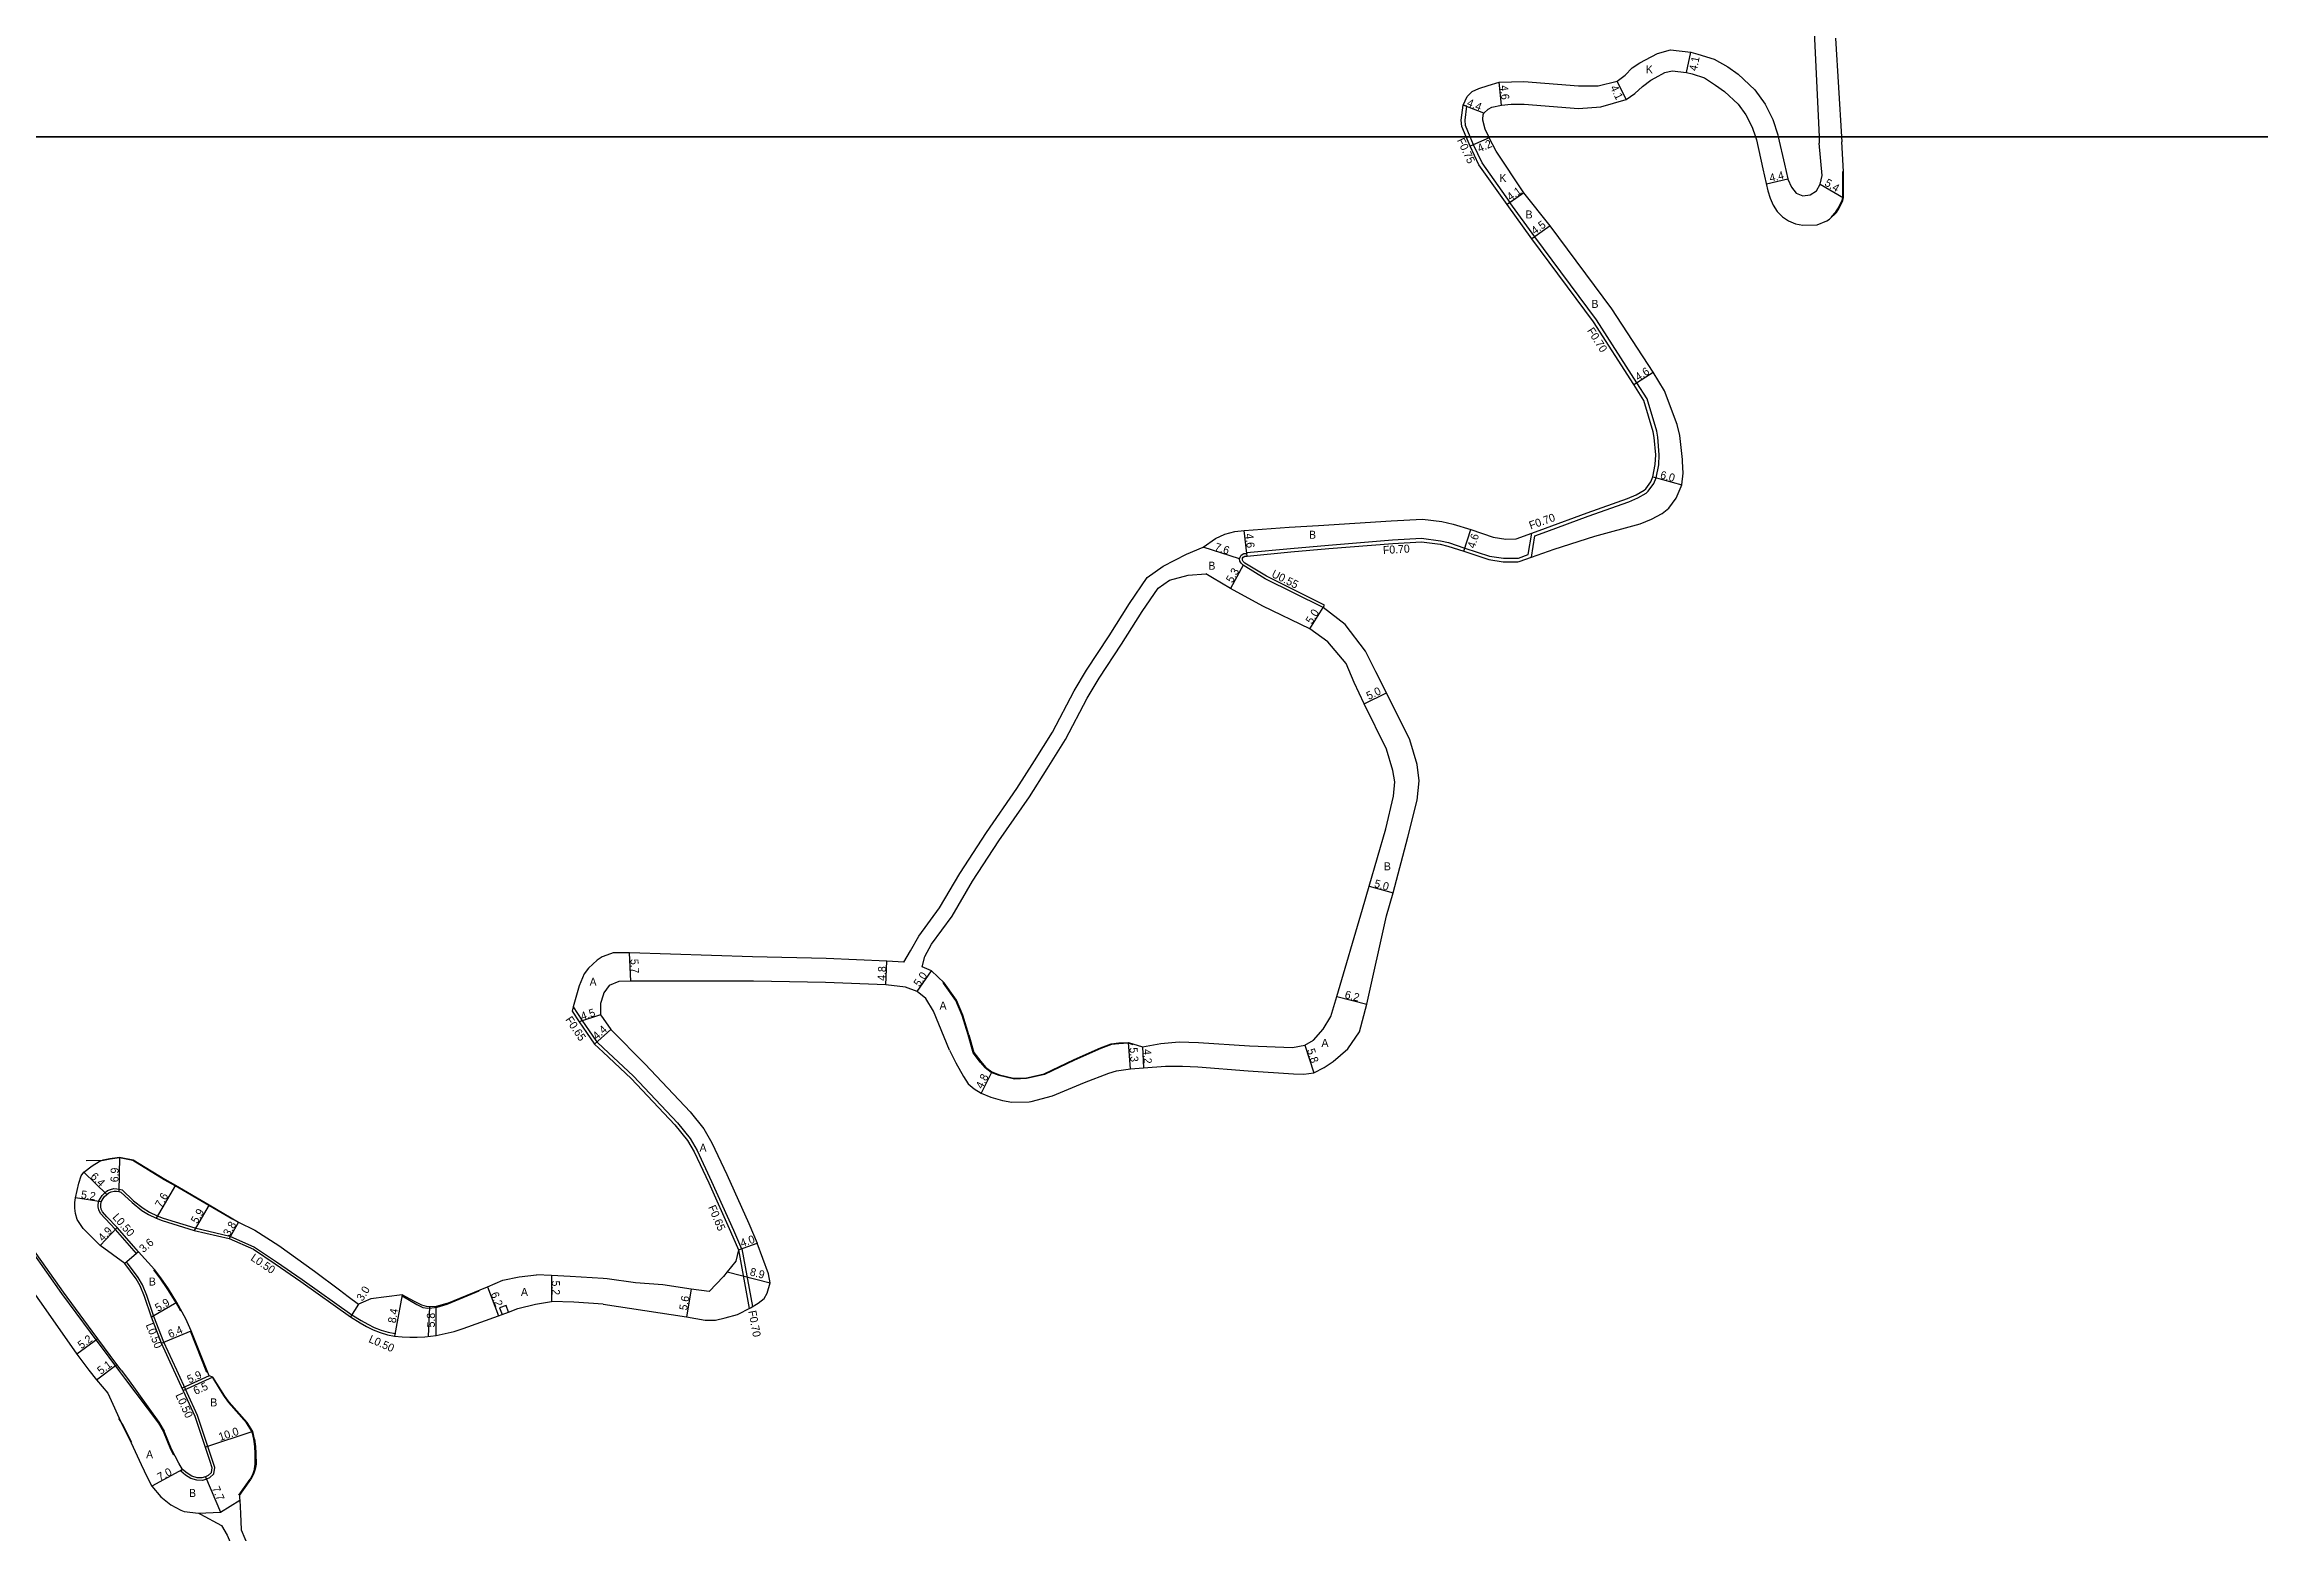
# Model space of a CAD drawing. Header units: metres. Extents: x -28000 to -24000, y -105000 to -102000.
# Drawn here: x -26393.9 to -25951, y -102879 to -102581.5 of the extents above; entities that cross this region are included whole.
import ezdxf

# ---------------------------------------------------------------- set-up
doc = ezdxf.new("R2010")
doc.units = ezdxf.units.M
doc.header["$LTSCALE"] = 2.5
for name, color, linetype in [('側溝・桝', 7, 'Continuous'), ('図郭', 7, 'Continuous'), ('幅員', 7, 'Continuous'), ('歩道・分離帯・安全施設', 7, 'Continuous'), ('舗装', 7, 'Continuous'), ('道路', 7, 'Continuous')]:
    doc.layers.add(name, color=color, linetype=linetype)
doc.styles.get("Standard").update_dxf_attribs({"font": ''})
doc.styles.get('Standard').set_extended_font_data('@MS PGothic')

msp = doc.modelspace()

# ---------------------------------------------------------------- linework, layer by layer
at = {"layer": '側溝・桝'}
for points in [[(-26108.81, -102600), (-26109.73, -102597.77), (-26109.83, -102596.72), (-26109.46, -102593.87), (-26110.19, -102593.67)], [(-26100.82, -102613.15), (-26106.43, -102605.25), (-26108.14, -102601.61), (-26108.81, -102600)], [(-26100.82, -102613.15), (-26100.87, -102613.18), (-26101.44, -102613.59)], [(-26095.87, -102679.77), (-26093.5, -102678.93), (-26085.21, -102675.84), (-26077.07, -102672.96), (-26075.3, -102672.22), (-26073.62, -102671.25), (-26073.2, -102670.88), (-26072.1, -102669.33), (-26071.65, -102668.22), (-26071.11, -102665.6), (-26071.01, -102663.6), (-26071.3, -102660.04), (-26071.52, -102658.85), (-26073.45, -102652.41), (-26075.52, -102649.18), (-26083.59, -102636.59), (-26095.91, -102620.04), (-26100.87, -102613.18)], [(-26153.48, -102683.14), (-26144.73, -102682.29), (-26137.15, -102681.62), (-26124.32, -102680.61)], [(-26124.32, -102680.61), (-26118.55, -102680.25), (-26114.72, -102680.79), (-26113.13, -102681.15), (-26109.87, -102682.22), (-26104.95, -102683.83), (-26102.14, -102684.25), (-26099.3, -102684.25), (-26099.18, -102684.23), (-26097.2, -102683.53), (-26096.49, -102679.25)], [(-26096.58, -102684.06), (-26095.87, -102679.77)], [(-26138.21, -102694.14), (-26137.92, -102693.67), (-26149.55, -102687.87), (-26153.86, -102685.22), (-26154.18, -102684.91), (-26154.33, -102684.66), (-26154.37, -102684.44), (-26154.31, -102684.26), (-26154.19, -102684.07), (-26153.86, -102683.88), (-26153.42, -102683.84)], [(-26153.48, -102683.14), (-26153.46, -102683.29)], [(-26288.17, -102773.96), (-26286.42, -102776.58), (-26284.99, -102778.72), (-26283.65, -102780.63)], [(-26283.65, -102780.63), (-26283.42, -102780.95), (-26283.39, -102780.97)], [(-26283.39, -102780.97), (-26282.17, -102782.12), (-26276.12, -102787.79), (-26267.32, -102797.11), (-26264.78, -102800.25), (-26263.4, -102802.64), (-26260.48, -102808.86), (-26256.09, -102818.58), (-26254.51, -102822.29)], [(-26375.08, -102822.93), (-26375.46, -102823.26), (-26376.38, -102822.18), (-26379.69, -102818.41), (-26381.77, -102816.25), (-26382.68, -102815.21), (-26383.03, -102814.54), (-26383.15, -102813.94), (-26383.13, -102813.45), (-26382.99, -102812.71), (-26382.37, -102811.62), (-26381.74, -102811.03), (-26381.25, -102810.67)], [(-26381.25, -102810.67), (-26380.69, -102810.44), (-26379.98, -102810.24), (-26379.43, -102810.29), (-26378.93, -102810.36), (-26378.36, -102810.5), (-26376.05, -102812.69), (-26374.14, -102814.2), (-26372.87, -102814.98), (-26371.33, -102815.71), (-26370.17, -102816.17), (-26363.82, -102818.13), (-26356.8, -102819.76), (-26351.87, -102821.96), (-26347.49, -102824.9), (-26342.33, -102828.45), (-26332.41, -102835.47), (-26330.54, -102836.66), (-26329.25, -102837.38), (-26327.93, -102838.02), (-26326.58, -102838.57), (-26325.19, -102838.97), (-26323.78, -102839.25), (-26323.86, -102839.75)], [(-26255.12, -102822.5), (-26254.51, -102822.29), (-26254.45, -102822.27)], [(-26255.12, -102822.5), (-26252.96, -102834.23)], [(-26254.45, -102822.27), (-26252.31, -102833.86)], [(-26375.14, -102828.03), (-26377.48, -102824.89), (-26377.84, -102825.25)], [(-26367.44, -102846.53), (-26369.99, -102840.94), (-26372.04, -102835.82), (-26373.43, -102831.64), (-26374.3, -102829.49), (-26375.14, -102828.03)], [(-26363.28, -102855.63), (-26367.44, -102846.53)], [(-26360.85, -102868.05), (-26360.01, -102867.26), (-26359.83, -102866.01), (-26360.34, -102864.44), (-26363.28, -102855.63)], [(-26360.85, -102868.05), (-26361.51, -102868.34), (-26362.31, -102868.59), (-26363.44, -102868.57), (-26364.63, -102868.19), (-26365.67, -102867.55), (-26366.63, -102866.76), (-26366.25, -102866.43)]]:
    msp.add_lwpolyline(points, dxfattribs=at)
msp.add_lwpolyline([(-26301.56, -102833.62), (-26302.87, -102834.12), (-26302.38, -102835.43), (-26301.07, -102834.93)], close=True, dxfattribs=at)
at = {"layer": '図郭'}
for points in [[(-26400, -102600), (-25600, -102600), (-25600, -102000), (-26400, -102000)], [(-26400, -103200), (-25600, -103200), (-25600, -102600), (-26400, -102600)]]:
    msp.add_lwpolyline(points, close=True, dxfattribs=at)
at = {"layer": '幅員'}
for points in [[(-26065.56, -102587.14), (-26064.73, -102583.12)], [(-26102.56, -102593.67), (-26103, -102589.09)], [(-26077.65, -102592.58), (-26079.45, -102588.9)], [(-26106.1, -102595.3), (-26110.19, -102593.67)], [(-26104.99, -102600.22), (-26108.83, -102601.92)], [(-26045.3, -102608.52), (-26049.58, -102609.52)], [(-26038.81, -102609.52), (-26034.15, -102612.24)], [(-26098.09, -102611.21), (-26101.44, -102613.59)], [(-26092.85, -102617.79), (-26096.48, -102620.45)], [(-26076.11, -102649.56), (-26072.23, -102647.09)], [(-26072.32, -102668.01), (-26066.52, -102669.56)], [(-26153.46, -102683.29), (-26153.98, -102678.72)], [(-26110.09, -102682.88), (-26108.66, -102678.51)], [(-26154.93, -102684.39), (-26162.17, -102682.07)], [(-26154.19, -102685.66), (-26156.77, -102690.29)], [(-26140.88, -102698.37), (-26138.21, -102694.14)], [(-26130.04, -102713.36), (-26125.54, -102711.19)], [(-26129.02, -102749.83), (-26124.19, -102751.14)], [(-26276.66, -102768.83), (-26276.88, -102763.14)], [(-26225.67, -102769.56), (-26225.44, -102764.77)], [(-26219.38, -102770.84), (-26216.5, -102766.76)], [(-26135.49, -102771.88), (-26129.48, -102773.43)], [(-26282.68, -102775.53), (-26286.96, -102776.94)], [(-26280.63, -102778.45), (-26283.92, -102781.38)], [(-26176.73, -102786.34), (-26177.12, -102781.05)], [(-26174.34, -102781.93), (-26174.13, -102786.12)], [(-26141.9, -102781.59), (-26140.1, -102787.1)], [(-26204.48, -102786.9), (-26206.61, -102791.2)], [(-26378.89, -102803.96), (-26379.03, -102810.86)], [(-26381.42, -102811.41), (-26386.04, -102806.98)], [(-26367.7, -102809.6), (-26371.53, -102816.17)], [(-26382.51, -102812.89), (-26387.66, -102812.13)], [(-26360.94, -102813.54), (-26363.95, -102818.61)], [(-26379.32, -102818.07), (-26382.71, -102821.61)], [(-26355.06, -102816.94), (-26356.96, -102820.24)], [(-26375.08, -102822.93), (-26377.84, -102825.25)], [(-26255.12, -102822.5), (-26251.35, -102821.18)], [(-26257.37, -102826.93), (-26248.75, -102829.13)], [(-26322.39, -102831.48), (-26323.86, -102839.75)], [(-26305.32, -102829.91), (-26303.12, -102835.71)], [(-26292.52, -102827.64), (-26292.52, -102832.84)], [(-26264.57, -102830.38), (-26265.54, -102835.9)], [(-26367.41, -102833.02), (-26372.51, -102835.99)], [(-26331.1, -102833.34), (-26332.69, -102835.89)], [(-26315.57, -102839.62), (-26315.57, -102833.82)], [(-26383.21, -102840.28), (-26387.4, -102843.37)], [(-26370.45, -102841.13), (-26364.53, -102838.7)], [(-26383.49, -102848.5), (-26379.42, -102845.42)], [(-26360.96, -102847.71), (-26366.33, -102850.16)], [(-26360.2, -102847.94), (-26366.11, -102850.64)], [(-26352.21, -102858.8), (-26361.69, -102861.97)], [(-26366.25, -102866.43), (-26372.41, -102869.75)], [(-26361.69, -102867.87), (-26358.66, -102874.95)]]:
    msp.add_lwpolyline(points, dxfattribs=at)
at = {"layer": '歩道・分離帯・安全施設'}
for points in [[(-26036.67, -102616), (-26035.71, -102615.05), (-26035.15, -102614.24), (-26034.42, -102612.69), (-26034.3, -102612.22), (-26034.32, -102606.99)], [(-26209.22, -102779.54), (-26210.39, -102775.66), (-26211.67, -102772.68), (-26214.12, -102769.22), (-26214.27, -102769.08)], [(-26176.21, -102781.5), (-26177.14, -102781.2), (-26179.08, -102781.3), (-26180.55, -102781.46), (-26182.66, -102782.29), (-26187.96, -102784.61), (-26193.92, -102787.44), (-26197.19, -102788.22), (-26197.52, -102788.26), (-26199.91, -102788.36), (-26200.18, -102788.33), (-26202.99, -102787.64), (-26204.56, -102787.03), (-26205.81, -102786.11), (-26206.81, -102784.96), (-26208.17, -102783.1), (-26209.22, -102779.54)], [(-26356.22, -102816.45), (-26361.02, -102813.67), (-26367.78, -102809.73), (-26369.92, -102808.49), (-26376.19, -102804.67), (-26378.89, -102804.11), (-26380.77, -102804.38), (-26382.07, -102804.64), (-26385.55, -102804.69)], [(-26379.02, -102846.53), (-26380.96, -102843.97), (-26384.65, -102838.97), (-26390.38, -102831.2), (-26399.38, -102818.45), (-26400, -102817.59)], [(-26366.64, -102834.74), (-26367.54, -102833.1), (-26369.22, -102830.4), (-26370.72, -102828.18), (-26372.03, -102826.52)], [(-26322.38, -102831.73), (-26319.43, -102833.42), (-26318.26, -102834.01), (-26317.26, -102834.13), (-26316.4, -102834.11), (-26315.33, -102833.99), (-26313.38, -102833.39), (-26306.95, -102830.69)], [(-26361.39, -102847.04), (-26364.67, -102838.75)], [(-26371.11, -102857.05), (-26373.28, -102854.18), (-26377.6, -102848.41), (-26379.02, -102846.53)], [(-26360.3, -102848), (-26358.72, -102850.56), (-26357.92, -102851.83), (-26357.05, -102853.04), (-26353.49, -102857.08)], [(-26376.42, -102861), (-26378.17, -102857.56), (-26378.99, -102856.19)], [(-26351.88, -102866.29), (-26351.72, -102865.32), (-26351.78, -102863.22), (-26351.85, -102861.81), (-26352.02, -102860.37), (-26352.37, -102858.87), (-26353.49, -102857.08)], [(-26367.99, -102863.57), (-26368.58, -102862.41), (-26370.1, -102858.84)], [(-26355.02, -102871.54), (-26352.76, -102868.32)]]:
    msp.add_lwpolyline(points, dxfattribs=at)
at = {"layer": '歩道・分離帯・安全施設', "flags": 128}
for points in [[(-26371.12, -102857.04), (-26370.09, -102858.85)], [(-26351.88, -102866.29), (-26352.24, -102867.27), (-26352.76, -102868.32)]]:
    msp.add_lwpolyline(points, dxfattribs=at)
at = {"layer": '舗装'}
for points in [[(-26098.09, -102611.21), (-26100.82, -102613.15), (-26100.87, -102613.18), (-26101.44, -102613.59)], [(-26135.48, -102771.86), (-26129.48, -102773.41)], [(-26316.89, -102833.89), (-26317.14, -102839.81)], [(-26366.25, -102866.43), (-26372.41, -102869.75)]]:
    msp.add_lwpolyline(points, dxfattribs=at)
at = {"layer": '道路'}
for points in [[(-26040.98, -102562.42), (-26039.94, -102580.41), (-26039.06, -102600)], [(-26073.77, -102584.63), (-26071.37, -102583.35), (-26068.76, -102582.67), (-26064.73, -102583.12), (-26063.28, -102583.49), (-26060.04, -102584.54)], [(-26035.74, -102580.28), (-26034.57, -102600)], [(-26109.62, -102600), (-26110.46, -102597.95), (-26110.59, -102596.71), (-26110.19, -102593.67), (-26109.43, -102591.94), (-26108.39, -102590.98), (-26107.07, -102590.35), (-26105.19, -102589.74), (-26103, -102589.09), (-26098.08, -102588.95), (-26087.18, -102589.87), (-26083.24, -102589.85), (-26079.45, -102588.9), (-26077.85, -102587.73), (-26076.45, -102586.27), (-26074.91, -102585.22), (-26073.77, -102584.63)], [(-26105.09, -102600), (-26105.83, -102598.53), (-26106.26, -102596.67), (-26106.27, -102596.5), (-26106.23, -102595.61), (-26106.1, -102595.3), (-26105.24, -102594.49), (-26104.46, -102594.11), (-26102.56, -102593.67), (-26100.59, -102593.52), (-26100.57, -102593.52), (-26098.02, -102593.47), (-26087.19, -102594.39), (-26082.67, -102594.03), (-26077.65, -102592.58), (-26075.92, -102591.4), (-26074.34, -102589.97), (-26072.68, -102588.69), (-26071.86, -102588.26), (-26069.87, -102587.19), (-26068.45, -102586.83), (-26065.56, -102587.14), (-26064.42, -102587.43), (-26061.97, -102588.22), (-26059.78, -102589.69), (-26057.97, -102590.95), (-26055.2, -102593.53), (-26053.68, -102595.65), (-26052.46, -102598.09), (-26051.8, -102600)], [(-26060.04, -102584.54), (-26057.3, -102586.06), (-26055.2, -102587.51), (-26051.87, -102590.61), (-26049.81, -102593.5), (-26048.3, -102596.59), (-26047.29, -102599.64)], [(-26162.17, -102682.07), (-26159.76, -102680.33), (-26157.85, -102679.43), (-26155.85, -102678.93), (-26153.98, -102678.72), (-26144.98, -102678.05), (-26139.15, -102677.7), (-26124.64, -102676.82), (-26118.34, -102676.43), (-26114.49, -102676.95), (-26112.24, -102677.45), (-26108.66, -102678.51), (-26104.24, -102680.06), (-26101.66, -102680.43), (-26099.64, -102680.37), (-26096.49, -102679.25), (-26093.74, -102678.28), (-26085.45, -102675.18), (-26077.33, -102672.3), (-26075.61, -102671.59), (-26074.03, -102670.68), (-26073.72, -102670.41), (-26072.72, -102668.99), (-26072.32, -102668.01), (-26071.8, -102665.51), (-26071.71, -102663.61), (-26072, -102660.14), (-26072.2, -102659.01), (-26074.09, -102652.71), (-26076.11, -102649.56), (-26084.17, -102636.99), (-26096.48, -102620.45), (-26101.44, -102613.59), (-26107.08, -102605.63), (-26108.83, -102601.92), (-26109.62, -102600)], [(-26153.42, -102683.84), (-26144.66, -102682.99), (-26137.09, -102682.31), (-26124.27, -102681.31), (-26118.57, -102680.96), (-26114.84, -102681.48), (-26113.31, -102681.83), (-26110.09, -102682.88), (-26105.11, -102684.51), (-26102.19, -102684.95), (-26099.26, -102684.95), (-26099.02, -102684.92), (-26096.58, -102684.06), (-26092, -102682.44), (-26083.89, -102679.85), (-26074.83, -102677.38), (-26072.57, -102676.45), (-26070.43, -102675.31), (-26069.11, -102674.25), (-26067.6, -102672.23), (-26066.62, -102669.9), (-26066.52, -102669.56), (-26066.23, -102667.29), (-26066.33, -102664.96), (-26066.35, -102664.54), (-26066.92, -102659.74), (-26067.41, -102657.53), (-26069.96, -102650.81), (-26072.23, -102647.09), (-26080.46, -102634.42), (-26092.85, -102617.79), (-26098.09, -102611.21), (-26103.65, -102602.9), (-26104.99, -102600.22), (-26105.09, -102600)], [(-26051.8, -102600), (-26051.59, -102600.61)], [(-26051.59, -102600.61), (-26050.27, -102606.46), (-26049.61, -102609.39), (-26049.27, -102610.85), (-26048.83, -102612.29), (-26048.24, -102613.66), (-26047.46, -102614.94), (-26046.4, -102616), (-26045.15, -102616.82), (-26043.78, -102617.43), (-26042.3, -102617.66), (-26039.44, -102617.61), (-26037.5, -102616.81)], [(-26047.29, -102599.64), (-26047.21, -102600)], [(-26047.21, -102600), (-26045.98, -102605.5), (-26045.32, -102608.41), (-26045.3, -102608.52), (-26044.58, -102610.09), (-26043.66, -102611.26), (-26042.29, -102611.8), (-26040.81, -102611.62), (-26039.58, -102610.8), (-26038.81, -102609.52)], [(-26039.06, -102600), (-26039.01, -102601.3)], [(-26038.81, -102609.52), (-26038.45, -102607.79), (-26039.01, -102601.3)], [(-26037.5, -102616.81), (-26036.94, -102616.48), (-26035.59, -102615.15), (-26035.02, -102614.32), (-26034.28, -102612.75), (-26034.15, -102612.24), (-26034.17, -102606.98), (-26034.51, -102601.02)], [(-26034.57, -102600), (-26034.51, -102601.02)], [(-26222.05, -102764.99), (-26220.69, -102762.77), (-26219.06, -102759.79), (-26214.92, -102754.17), (-26210.86, -102747.25), (-26205.55, -102739.11), (-26199.46, -102730.3), (-26195.94, -102724.76), (-26192.33, -102719.01), (-26188.01, -102710.77), (-26185.52, -102706.61), (-26181.03, -102699.79), (-26176.91, -102693.28), (-26173.39, -102688.14), (-26170.22, -102685.84), (-26165.53, -102683.45), (-26162.17, -102682.07)], [(-26138.21, -102694.14), (-26149.82, -102688.35), (-26154.19, -102685.66), (-26154.62, -102685.26), (-26154.86, -102684.85), (-26154.93, -102684.39), (-26154.81, -102684.03), (-26154.58, -102683.67), (-26154.04, -102683.34), (-26153.46, -102683.29)], [(-26153.42, -102683.84), (-26153.46, -102683.29)], [(-26218.41, -102765.94), (-26217.88, -102763.88), (-26216.53, -102761.41), (-26212.42, -102755.83), (-26208.3, -102748.83), (-26203.06, -102740.78), (-26196.96, -102731.95), (-26193.41, -102726.37), (-26189.72, -102720.5), (-26185.4, -102712.24), (-26182.98, -102708.21), (-26178.52, -102701.43), (-26174.4, -102694.93), (-26171.21, -102690.27), (-26168.96, -102688.63), (-26165.17, -102687.63), (-26161.64, -102687.36)], [(-26132.02, -102709.11), (-26133.59, -102705.28), (-26137.29, -102700.97), (-26140.88, -102698.37), (-26150.3, -102693.84), (-26156.77, -102690.29), (-26160.36, -102688.18), (-26161.64, -102687.36)], [(-26127.68, -102706.98), (-26129.74, -102702.87), (-26133.84, -102697.54), (-26138.21, -102694.14)], [(-26212.89, -102782.6), (-26211.68, -102785.1), (-26210.15, -102787.87), (-26209.16, -102789.34), (-26208.01, -102790.35), (-26206.61, -102791.2), (-26204.66, -102791.98), (-26202.33, -102792.67), (-26200.44, -102792.96), (-26196.97, -102792.89), (-26196.6, -102792.84), (-26192.36, -102791.73), (-26185.95, -102789.03), (-26181.04, -102787.21), (-26179.5, -102786.74), (-26176.73, -102786.34), (-26174.13, -102786.12), (-26169.72, -102785.82), (-26166.36, -102785.77), (-26163.24, -102785.95), (-26153.21, -102786.7), (-26144.17, -102787.35), (-26142.09, -102787.37), (-26140.1, -102787.1), (-26138.04, -102786.05), (-26136.22, -102784.86), (-26133.29, -102782.35), (-26130.93, -102778.93), (-26129.48, -102773.43), (-26125.53, -102755.77), (-26124.19, -102751.14), (-26121.25, -102739.99), (-26119.41, -102732.63), (-26118.99, -102728.74), (-26119.4, -102725.49), (-26120.87, -102720.58), (-26125.54, -102711.19), (-26127.68, -102706.98)], [(-26135.49, -102771.88), (-26130.33, -102754.38), (-26129.02, -102749.83), (-26125.7, -102738.33), (-26124.14, -102731.83), (-26123.85, -102728.93), (-26124.27, -102726.67), (-26125.53, -102722.42), (-26130.04, -102713.36), (-26132.02, -102709.11)], [(-26222.05, -102764.99), (-26225.44, -102764.77), (-26237.57, -102764.25), (-26252.31, -102763.93), (-26276.88, -102763.14), (-26280.18, -102763.11), (-26282.17, -102763.87), (-26282.38, -102763.95), (-26283.37, -102764.58), (-26285.13, -102766.18), (-26285.97, -102767.34), (-26287, -102769.73), (-26288.17, -102773.96), (-26288.4, -102774.78), (-26286.96, -102776.94), (-26285.53, -102779.08), (-26283.92, -102781.38), (-26282.17, -102783.01), (-26276.58, -102788.25), (-26267.81, -102797.54), (-26265.32, -102800.62), (-26263.98, -102802.94), (-26261.07, -102809.13), (-26256.69, -102818.84), (-26255.12, -102822.5), (-26255.65, -102824.77), (-26257.37, -102826.93), (-26258.08, -102827.8), (-26260.97, -102830.86), (-26264.57, -102830.38), (-26270.22, -102829.49), (-26275.7, -102829.07), (-26281.36, -102828.29), (-26282.17, -102828.24), (-26288.78, -102827.81), (-26292.52, -102827.64), (-26295.5, -102827.5)], [(-26212.89, -102782.6), (-26216.13, -102774.81), (-26217.68, -102772.26), (-26219.38, -102770.84), (-26221.71, -102769.99), (-26225.67, -102769.56), (-26237.69, -102769.04), (-26252.12, -102768.81), (-26276.66, -102768.83), (-26279.05, -102768.89), (-26280.97, -102769.69), (-26282.01, -102771.1), (-26282.17, -102771.61), (-26282.69, -102773.24), (-26282.68, -102775.53), (-26282.18, -102776.25), (-26280.63, -102778.45), (-26273.76, -102785.41), (-26264.8, -102794.91), (-26262.01, -102798.35), (-26260.43, -102801.09), (-26257.44, -102807.45), (-26253.03, -102817.23), (-26251.35, -102821.18)], [(-26209.08, -102779.5), (-26210.25, -102775.61), (-26211.54, -102772.6), (-26214.01, -102769.12), (-26216.5, -102766.76), (-26218.41, -102765.94)], [(-26209.08, -102779.5), (-26208.03, -102783.03), (-26206.69, -102784.87), (-26205.71, -102786), (-26204.48, -102786.9), (-26202.95, -102787.49), (-26200.15, -102788.18), (-26199.91, -102788.21), (-26197.54, -102788.11), (-26197.22, -102788.07), (-26193.97, -102787.3), (-26188.02, -102784.48), (-26182.71, -102782.15), (-26180.59, -102781.31), (-26179.09, -102781.15), (-26177.12, -102781.05), (-26174.34, -102781.93), (-26170.65, -102781.26), (-26167.01, -102780.91), (-26163.12, -102781.06), (-26152.94, -102781.71), (-26144.31, -102782.08), (-26141.9, -102781.59), (-26140.13, -102780.6), (-26138.22, -102778.41), (-26136.66, -102775.87), (-26135.49, -102771.88)], [(-26375.56, -102828.3), (-26377.84, -102825.25), (-26382.71, -102821.61), (-26386.15, -102818.27), (-26387.32, -102816.43), (-26387.68, -102815.25), (-26387.81, -102814.16), (-26387.82, -102813.07), (-26387.66, -102812.13), (-26386.99, -102809.15), (-26386.52, -102807.7), (-26386.04, -102806.98), (-26384.33, -102805.71), (-26382.96, -102804.87)], [(-26382.96, -102804.87), (-26382.12, -102804.5), (-26380.8, -102804.24), (-26378.89, -102803.96), (-26376.13, -102804.53), (-26369.84, -102808.36), (-26367.7, -102809.6), (-26360.94, -102813.54), (-26355.06, -102816.94), (-26351.83, -102818.57), (-26346.99, -102821.62), (-26339.92, -102826.79), (-26334.87, -102830.5), (-26333.14, -102831.82), (-26331.1, -102833.34)], [(-26371.91, -102826.42), (-26375.08, -102822.93), (-26376, -102821.85), (-26379.32, -102818.07), (-26381.4, -102815.91), (-26382.26, -102814.93), (-26382.56, -102814.37), (-26382.64, -102813.9), (-26382.63, -102813.51), (-26382.51, -102812.89), (-26381.97, -102811.93), (-26381.42, -102811.41), (-26381.01, -102811.11)], [(-26381.01, -102811.11), (-26380.53, -102810.91), (-26379.94, -102810.75), (-26379.49, -102810.79), (-26379.03, -102810.86), (-26378.61, -102810.96), (-26376.37, -102813.06), (-26374.43, -102814.61), (-26373.11, -102815.42), (-26371.53, -102816.17), (-26370.34, -102816.64), (-26363.95, -102818.61), (-26356.96, -102820.24), (-26352.11, -102822.4), (-26347.77, -102825.32), (-26342.62, -102828.86), (-26332.69, -102835.89)], [(-26378.57, -102846.53), (-26379.42, -102845.42), (-26384.35, -102838.75), (-26390.07, -102830.98), (-26399.08, -102818.23), (-26400, -102816.95)], [(-26282.18, -102833.37), (-26265.54, -102835.9), (-26261.79, -102836.54), (-26259.68, -102836.53), (-26257.79, -102836.12), (-26255.31, -102835.42), (-26252.68, -102834.09), (-26251.21, -102833.17), (-26249.99, -102832.23), (-26249.35, -102831.17), (-26248.75, -102829.13), (-26249.09, -102827.29), (-26251.35, -102821.18)], [(-26400, -102825.42), (-26394.05, -102833.85), (-26387.4, -102843.37), (-26384.99, -102846.53)], [(-26364.53, -102838.7), (-26365.63, -102836.28), (-26367.41, -102833.02), (-26369.09, -102830.32), (-26370.6, -102828.09), (-26371.91, -102826.42)], [(-26313.43, -102833.25), (-26305.32, -102829.91), (-26302.22, -102828.55), (-26298.98, -102827.91), (-26295.5, -102827.5)], [(-26367.99, -102846.53), (-26370.45, -102841.13), (-26372.51, -102835.99), (-26373.9, -102831.82), (-26374.75, -102829.71), (-26375.56, -102828.3)], [(-26313.43, -102833.25), (-26315.57, -102833.82), (-26316.7, -102833.89), (-26317.47, -102833.86), (-26318.46, -102833.58), (-26319.91, -102832.86), (-26322.39, -102831.48), (-26328.64, -102832.3), (-26330.18, -102832.97), (-26331.1, -102833.34)], [(-26332.69, -102835.89), (-26330.79, -102837.08), (-26329.49, -102837.82), (-26328.14, -102838.48), (-26326.75, -102839.04), (-26325.31, -102839.46), (-26323.86, -102839.75), (-26322.34, -102839.92), (-26320.85, -102839.97), (-26319.35, -102839.96), (-26317.85, -102839.9), (-26315.57, -102839.62), (-26311.95, -102838.83)], [(-26311.95, -102838.83), (-26310.18, -102838.24), (-26303.12, -102835.71), (-26302.38, -102835.43), (-26301.07, -102834.93), (-26299.25, -102834.25), (-26295.71, -102833.35), (-26292.52, -102832.84)], [(-26282.18, -102833.37), (-26288.05, -102832.98), (-26292.52, -102832.84)], [(-26351.87, -102860.35), (-26352.21, -102858.8), (-26353.37, -102856.99), (-26356.93, -102852.95), (-26357.8, -102851.74), (-26358.59, -102850.48), (-26360.2, -102847.94), (-26360.96, -102847.71), (-26364.53, -102838.7)], [(-26384.99, -102846.53), (-26383.49, -102848.5), (-26381.2, -102851.14), (-26378.3, -102857.64), (-26376.56, -102861.07)], [(-26378.57, -102846.53), (-26377.3, -102848.19), (-26370.99, -102856.97)], [(-26363.75, -102855.82), (-26367.99, -102846.53)], [(-26361.13, -102867.62), (-26360.48, -102867.02), (-26360.34, -102866.06), (-26360.81, -102864.6), (-26363.75, -102855.82)], [(-26376.56, -102861.07), (-26374.53, -102865.43), (-26373.32, -102867.93), (-26372.41, -102869.75), (-26370.6, -102871.88), (-26368.58, -102873.48), (-26366.62, -102874.57), (-26365.94, -102874.79), (-26363.1, -102875.13)], [(-26361.13, -102867.62), (-26361.69, -102867.87), (-26362.39, -102868.09), (-26363.35, -102868.07), (-26364.42, -102867.73), (-26365.38, -102867.14), (-26366.25, -102866.43), (-26367.02, -102865.15), (-26368.45, -102862.35), (-26369.96, -102858.77)], [(-26351.87, -102860.35), (-26351.7, -102861.8), (-26351.63, -102863.21), (-26351.57, -102865.33), (-26351.74, -102866.33), (-26352.1, -102867.33), (-26352.63, -102868.4)], [(-26354.89, -102871.62), (-26352.63, -102868.4)], [(-26354.89, -102871.62), (-26354.87, -102872.18), (-26354.85, -102872.56)], [(-26363.1, -102875.13), (-26362.71, -102875.34), (-26358.46, -102877.62), (-26357.35, -102879.53), (-26352.9, -102889.89), (-26347.18, -102897.23), (-26344, -102902.73)], [(-26354.85, -102872.56), (-26354.69, -102875.23), (-26354.58, -102878.47), (-26350.14, -102888.84), (-26344.42, -102896.17), (-26341.04, -102902.24)]]:
    msp.add_lwpolyline(points, dxfattribs=at)
at = {"layer": '道路', "flags": 128}
for points in [[(-26370.99, -102856.97), (-26369.96, -102858.77)], [(-26363.1, -102875.13), (-26358.66, -102874.95), (-26354.85, -102872.56)]]:
    msp.add_lwpolyline(points, dxfattribs=at)

# ---------------------------------------------------------------- texts
at = {"layer": '側溝・桝'}
for s, rotation, p in [('F0.75', 295.1881, (-26111.5, -102600.71)), ('F0.70', 302.6543, (-26085.52, -102638.78)), ('F0.70', 19.5024, (-26096.71, -102678.53)), ('F0.70', 3.5275, (-26126.21, -102683.44)), ('U0.55', 333.4911, (-26148.67, -102687.91)), ('F0.65', 303.743, (-26289.8, -102776.5)), ('F0.65', 293.1466, (-26261.22, -102813.97)), ('L0.50', 311.2409, (-26380.38, -102816.06)), ('L0.50', 326.0328, (-26352.79, -102824.47)), ('F0.70', 280.4595, (-26253.16, -102834.77)), ('L0.50', 291.6778, (-26373.67, -102837.5)), ('L0.50', 336.4158, (-26329.19, -102840.9)), ('L0.50', 294.5178, (-26367.74, -102851.53))]:
    msp.add_text(s, height=1.6, rotation=rotation, dxfattribs=at).set_placement(p)
at = {"layer": '幅員'}
for s, rotation, p in [('4.1', 78.2459, (-26063.52, -102586.98)), ('4.4', 338.3003, (-26109.6, -102593.8)), ('4.6', 275.4544, (-26102.83, -102589.78)), ('4.1', 296.1171, (-26080.87, -102590.18)), ('4.2', 23.884, (-26106.95, -102603.16)), ('4.1', 35.3903, (-26100.77, -102612.89)), ('4.4', 13.1094, (-26048.79, -102609.07)), ('5.4', 329.7101, (-26038.09, -102609.67)), ('4.5', 36.2867, (-26095.89, -102619.65)), ('4.6', 32.5202, (-26075.23, -102648.88)), ('6.0', 345.0201, (-26070.94, -102668.28)), ('7.6', 342.2007, (-26160.04, -102682.65)), ('4.6', 276.3933, (-26153.8, -102679.4)), ('4.6', 71.9934, (-26107.91, -102682.42)), ('5.3', 60.89, (-26156.35, -102689.32)), ('5.0', 57.7023, (-26140.49, -102697.55)), ('5.0', 25.6836, (-26129.1, -102712.61)), ('5.0', 344.8032, (-26128.12, -102749.97)), ('5.7', 272.215, (-26276.73, -102764.38)), ('4.8', 87.2669, (-26225.73, -102768.76)), ('5.0', 54.8377, (-26218.94, -102770.05)), ('4.5', 18.2987, (-26286.37, -102776.64)), ('6.2', 345.6046, (-26134.01, -102772.16)), ('4.4', 41.7629, (-26283.43, -102780.6)), ('5.3', 274.2048, (-26176.94, -102782.09)), ('4.2', 272.868, (-26174.21, -102782.42)), ('5.8', 288.0999, (-26141.48, -102782.56)), ('4.8', 63.663, (-26206.35, -102790.44)), ('6.4', 316.1351, (-26384.81, -102808.02)), ('6.9', 88.8584, (-26379.09, -102809)), ('5.2', 351.6261, (-26386.65, -102812.18)), ('7.6', 59.8041, (-26370.51, -102814.22)), ('4.9', 46.2327, (-26382.19, -102820.93)), ('5.9', 59.3367, (-26363.35, -102817.4)), ('3.8', 60.084, (-26356.9, -102819.93)), ('3.6', 40.0794, (-26374.11, -102823.16)), ('4.0', 19.3875, (-26254.44, -102821.98)), ('8.9', 345.6856, (-26252.95, -102827.59)), ('3.0', 58.0197, (-26330.27, -102832.88)), ('6.2', 290.7806, (-26304.69, -102831.28)), ('5.2', 270.0236, (-26292.42, -102828.64)), ('5.6', 79.9891, (-26265.43, -102834.7)), ('5.9', 30.2534, (-26371.19, -102834.93)), ('8.4', 79.9205, (-26323.67, -102837.25)), ('5.8', 89.9918, (-26315.82, -102838.01)), ('5.2', 36.4589, (-26386.49, -102842.39)), ('6.4', 22.3698, (-26368.78, -102840.18)), ('5.1', 37.1146, (-26382.59, -102847.51)), ('5.9', 24.5178, (-26364.91, -102849.24)), ('6.5', 24.5178, (-26363.67, -102851.53)), ('10.0', 18.4769, (-26358.75, -102860.72)), ('7.0', 28.2938, (-26370.79, -102868.76)), ('7.7', 293.1447, (-26360.44, -102870.16))]:
    msp.add_text(s, height=1.6, rotation=rotation, dxfattribs=at).set_placement(p)
at = {"layer": '舗装'}
for s, p in [('K', (-26073.69, -102587.33)), ('K', (-26102.96, -102609.06)), ('B', (-26097.74, -102616.35)), ('B', (-26084.56, -102634.22)), ('B', (-26141.03, -102680.37)), ('B', (-26161.15, -102686.56)), ('B', (-26126.07, -102746.64)), ('A', (-26284.88, -102769.73)), ('A', (-26214.91, -102774.47)), ('A', (-26138.55, -102781.93)), ('A', (-26262.9, -102802.89)), ('B', (-26373.01, -102829.64)), ('A', (-26298.61, -102831.71)), ('B', (-26360.73, -102853.8)), ('A', (-26373.56, -102864.2)), ('B', (-26364.97, -102871.9))]:
    msp.add_text(s, height=1.6, dxfattribs=at).set_placement(p)

doc.saveas('drawing.dxf')
